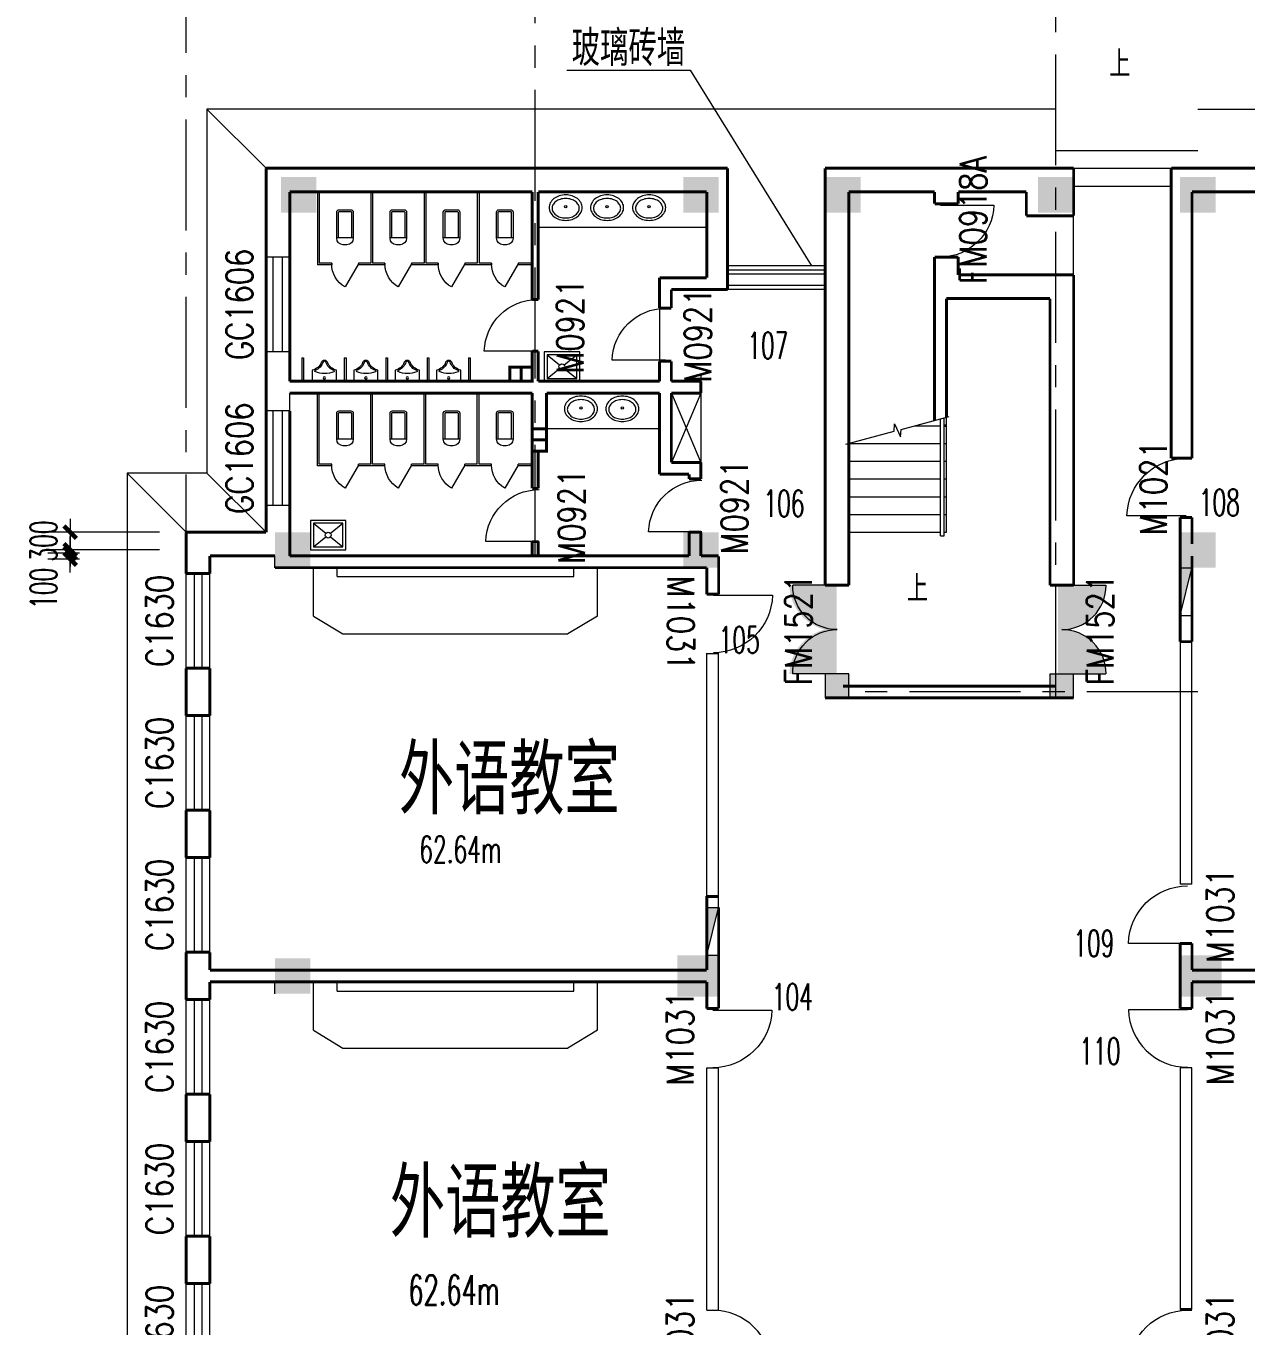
# Model space of a CAD drawing. Extents: x 1575758 to 1999219, y -897052 to -636879.
# Drawn here: x 1600000 to 1620621, y -672905 to -650935 of the extents above; entities that cross this region are included whole.
import ezdxf
from ezdxf.enums import TextEntityAlignment as Align

# ---------------------------------------------------------------- set-up
doc = ezdxf.new("R2010")
doc.units = 0
doc.header["$LTSCALE"] = 1500
doc.header["$MEASUREMENT"] = 0
doc.linetypes.add('CENTER', pattern=[2, 1.25, -0.25, 0.25, -0.25])
doc.linetypes.add('DASH', pattern=[0.35, 0.25, -0.1])
doc.layers.get('0').update_dxf_attribs({"linetype": 'CONTINUOUS', "lineweight": 5})
doc.layers.get('DEFPOINTS').update_dxf_attribs({"linetype": 'CONTINUOUS', "lineweight": 5})
for name, color, linetype, lineweight in [('COLUMN', 7, 'CONTINUOUS', 5), ('DOTE', 7, 'CENTER', 5), ('LVTRY', 7, 'CONTINUOUS', 5), ('LVTRY_WINDOW', 7, 'CONTINUOUS', 5), ('P-S-TEXT', 7, 'CONTINUOUS', 5), ('PUB_TEXT', 7, 'CONTINUOUS', 5), ('STAIR', 7, 'CONTINUOUS', 0), ('U型玻璃', 7, 'CONTINUOUS', 5), ('WALL', 7, 'CONTINUOUS', 5), ('WINDOW', 7, 'CONTINUOUS', 0), ('WINDOW_TEXT', 7, 'CONTINUOUS', 5), ('我的', 7, 'CONTINUOUS', 5), ('散水', 7, 'CONTINUOUS', 5), ('消火栓', 7, 'CONTINUOUS', 5)]:
    doc.layers.add(name, color=color, linetype=linetype, lineweight=lineweight)
doc.layers.add('防火门', color=10, linetype='CONTINUOUS')
doc.styles.add('_SIMPLEX', font='SIMPLEX.shx', dxfattribs={"width": 0.6})
doc.styles.add('DIM_FONT', font='romans.shx', dxfattribs={"width": 0.6})
doc.styles.add('H1', font='romans.shx', dxfattribs={"width": 1.2, "bigfont": 'hztxt.shx'})
doc.styles.add('SIMPLEX', font='SIMPLEX.SHX', dxfattribs={"width": 0.6})
doc.dimstyles.new('NORMAL', dxfattribs={"dimscale": 1.5, "dimtxt": 300, "dimasz": 1, "dimexe": 250, "dimexo": 300, "dimgap": 150, "dimtad": 1, "dimdec": 0, "dimdsep": 46, "dimtxsty": 'DIM_FONT', "dimblk1": '_DIMX', "dimblk2": '_DIMX', "dimsah": 1, "dimcen": 2.5, "dimdle": 0.3, "dimclrd": 256, "dimclre": 256, "dimclrt": 256, "dimadec": 0, "dimazin": 0, "dimtfac": 1, "dimtdec": 0, "dimtix": 1, "dimtmove": 2, "dimatfit": 3, "dimldrblk": '_DIMX', "dimfxl": 1, "dimtvp": 1, "dimtolj": 1, "dimtzin": 0, "dimlwd": -1, "dimlwe": -1, "dimarcsym": 0})

# ---------------------------------------------------------------- blocks, each defined once
blk = doc.blocks.new('_FZH')
blk.add_solid([(0.5, -0.5), (-0.5, -0.5), (0.5, 0.5), (-0.5, 0.5)])
blk = doc.blocks.new('M_A2ZXL')
blk.add_line((-0.472, 0), (-0.472, -1))
blk.add_arc((-0.5, 0), 1, 271.6231, 0)
blk = doc.blocks.new('_LV6')
for p, q in [((-140, -340), (-140, -780)), ((-110, -340), (-110, -770)), ((100, -300), (-100, -300)), ((100, -330), (-100, -330)), ((110, -770), (110, -340)), ((140, -780), (140, -340)), ((140, -770), (-140, -770)), ((-30, -890), (30, -890))]:
    blk.add_line(p, q)
for centre, radius, start, end in [((-100, -340), 40, 90, 180), ((-100, -340), 10, 90, 180), ((100, -340), 40, 0, 90), ((100, -340), 10, 0, 90), ((-30, -780), 110, 180, 270), ((30, -780), 110, 270, 0)]:
    blk.add_arc(centre, radius, start, end)
blk = doc.blocks.new('_DBLK')
blk.add_line((-0.5, 0), (0, -0.866))
blk.add_arc((-0.5, 0), 1, 300, 0)
at = {"layer": 'WINDOW_TEXT', "style": 'SIMPLEX', "flags": 9}
blk.add_attdef('A', text='', height=1, dxfattribs=at).set_placement((0, 1.5), align=Align.MIDDLE)
blk = doc.blocks.new('_LV3')
for points in [[(280, -265, 0.12431), (260, -186, 0.105707), (198, -113, 0.086941), (110, -67, 0.077137), (0, -50, 0.077137), (-110, -67, 0.086941), (-198, -113, 0.105707), (-260, -186, 0.12431), (-280, -265, 0.12431), (-260, -344, 0.105707), (-198, -417, 0.086941), (-110, -463, 0.077137), (0, -480, 0.077137), (110, -463, 0.086941), (198, -417, 0.105707), (260, -344, 0.12431)], [(230, -275, 0.12431), (216, -220, 0.105707), (168, -163, 0.086941), (95, -125, 0.077137), (0, -110, 0.077137), (-95, -125, 0.086941), (-168, -163, 0.105707), (-216, -220, 0.12431), (-230, -275, 0.12431), (-216, -330, 0.105707), (-168, -387, 0.086941), (-95, -425, 0.077137), (0, -440, 0.077137), (95, -425, 0.086941), (168, -387, 0.105707), (216, -330, 0.12431)]]:
    blk.add_lwpolyline(points, format="xyb", close=True)
blk.add_circle((0, -250), 20)
blk = doc.blocks.new('_LV8')
for p, q in [((-205, 0), (205, 0)), ((-205, -191), (-205, 0)), ((205, 0), (205, -191))]:
    blk.add_line(p, q)
blk.add_circle((0, -60), 20)
for centre, radius, start, end in [((-243, -391), 203, 19.2639, 79.2894), ((-152, -175), 10, 114.1084, 248.1394), ((5, -526), 395, 66.6675, 114.1084), ((-243, -401), 233, 19.2639, 68.1394), ((243, -401), 233, 110.4941, 160.7361), ((243, -391), 203, 100.7106, 160.7361), ((158, -173), 10, 290.4941, 66.6675), ((0, -306), 54, 199.2639, 269.7777), ((0, -316), 24, 199.2639, 269.4998), ((0, -306), 54, 270.2223, 340.7361), ((0, -316), 24, 270.5002, 340.7361)]:
    blk.add_arc(centre, radius, start, end)
blk = doc.blocks.new('_LV12')
for p, q in [((-250, -50), (-39, -219)), ((39, -219), (250, -50)), ((-250, -450), (-39, -281)), ((39, -281), (250, -450))]:
    blk.add_line(p, q)
for points in [[(300, -500), (300, 0), (-300, 0), (-300, -500)], [(250, -450), (250, -50), (-250, -50), (-250, -450)]]:
    blk.add_lwpolyline(points, close=True)
blk.add_circle((0, -250), 50)
blk = doc.blocks.new('A$C68C06AB7')
at = {"layer": '消火栓'}
blk.add_hatch(color=256, dxfattribs=at).paths.add_polyline_path([(800, 200), (0, 200), (800, 0)])
blk.add_line((0, 200), (800, 0), dxfattribs=at)
blk.add_lwpolyline([(0, 200), (0, 0), (800, 0), (800, 200)], close=True, dxfattribs=at)
blk = doc.blocks.new('M_A3PTU')
for p, q in [((-0.5, 0), (-0.499, -0.498)), ((0.5, 0), (0.499, -0.498))]:
    blk.add_line(p, q)
for centre, start, end in [((-0.498, -0.001), 269.885, 0.0763), ((0.498, -0.001), 179.9237, 270.115)]:
    blk.add_arc(centre, 0.498, start, end)
blk = doc.blocks.new('_DIMX')
blk.add_line((-150, 0), (150, 0))
at = {"const_width": 50}
blk.add_lwpolyline([(-70, -70), (70, 70)], dxfattribs=at)
blk = doc.blocks.new('*D2187')
at = {"layer": 'DEFPOINTS', "color": 0, "lineweight": 5}
for p in [(1602708, -659489), (1600746, -659789), (1602708, -659789)]:
    blk.add_point(p, dxfattribs=at)
at = {"layer": 'WALL'}
for p, q in [((1602258, -659489), (1600371, -659489)), ((1600746, -659488), (1600746, -659486)), ((1600746, -659489), (1600746, -659789)), ((1602258, -659789), (1600371, -659789)), ((1600746, -659791), (1600746, -659792))]:
    blk.add_line(p, q, dxfattribs=at)
at = {"layer": 'WALL', "xscale": 1.5, "yscale": 1.5, "zscale": 1.5}
for p, rotation in [((1600746, -659489), 270), ((1600746, -659789), 90)]:
    blk.add_blockref('_DIMX', p, dxfattribs=dict(at, rotation=rotation))
at = {"layer": 'WALL', "insert": (1600296, -659639), "char_height": 450, "attachment_point": 5, "rotation": 90, "style": 'DIM_FONT'}
blk.add_mtext('\\A1;300', dxfattribs=at)
blk = doc.blocks.new('*D2188')
at = {"layer": 'DEFPOINTS', "color": 0, "lineweight": 5}
for p in [(1600746, -659844), (1601353, -659844), (1601353, -659946)]:
    blk.add_point(p, dxfattribs=at)
at = {"layer": 'WALL'}
for p, q in [((1600903, -659844), (1600371, -659844)), ((1600903, -659946), (1600371, -659946)), ((1600746, -659843), (1600746, -659841)), ((1600746, -659946), (1600746, -659844)), ((1600746, -659947), (1600746, -659949))]:
    blk.add_line(p, q, dxfattribs=at)
at = {"layer": 'WALL', "xscale": 1.5, "yscale": 1.5, "zscale": 1.5}
for p, rotation in [((1600746, -659844), 270), ((1600746, -659946), 90)]:
    blk.add_blockref('_DIMX', p, dxfattribs=dict(at, rotation=rotation))
at = {"layer": 'WALL', "insert": (1600296, -660438), "char_height": 450, "attachment_point": 5, "rotation": 90, "style": 'DIM_FONT'}
blk.add_mtext('\\A1;100', dxfattribs=at)
blk = doc.blocks.new('_GCBLK')
at = {"linetype": 'DASH'}
for p, q in [((-0.5, -0.5), (-0.5, 0.5)), ((0.5, -0.5), (0.5, 0.5)), ((-0.5, 0.2), (0.5, 0.2)), ((-0.5, -0.2), (0.5, -0.2))]:
    blk.add_line(p, q, dxfattribs=at)
at = {"layer": 'WINDOW_TEXT', "style": 'SIMPLEX', "flags": 9}
blk.add_attdef('A', text='', height=1, dxfattribs=at).set_placement((0, 1.5), align=Align.MIDDLE)
blk = doc.blocks.new('_WBLK')
for p, q in [((-0.5, 0.5), (0.5, 0.5)), ((0.5, 0.167), (-0.5, 0.167)), ((0.5, -0.167), (-0.5, -0.167)), ((-0.5, -0.5), (0.5, -0.5))]:
    blk.add_line(p, q)
at = {"layer": 'WINDOW_TEXT', "style": 'SIMPLEX', "flags": 9}
blk.add_attdef('A', text='', height=1, dxfattribs=at).set_placement((0, 1.5), align=Align.MIDDLE)

msp = doc.modelspace()

# ---------------------------------------------------------------- hatches: boundary and pattern name
at = {"layer": '防火门'}
for points in [[(1613702.1, -660384.9), (1612902.5, -660384.9, 0.4059403), (1613702.1, -661162.2)], [(1617444.6, -660384.9), (1618244.3, -660384.9, -0.4059403), (1617444.6, -661162.2)], [(1613702.1, -661885.4), (1612902.5, -661885.4, -0.4059403), (1613702.1, -661108)], [(1617444.6, -661885.4), (1618244.3, -661885.4, 0.4059403), (1617444.6, -661108)]]:
    msp.add_hatch(color=256, dxfattribs=at).paths.add_polyline_path(points)

# ---------------------------------------------------------------- linework, layer by layer
at = {"layer": 'DOTE'}
for p, q in [((1602707.8, -681389.3), (1602707.8, -650132.7)), ((1608607.8, -659889.3), (1608607.8, -650132.7)), ((1617407.8, -662289.3), (1617407.8, -650132.7)), ((1619807.8, -662189.3), (1613807.8, -662189.3))]:
    msp.add_line(p, q, dxfattribs=at)
at = {"layer": 'LVTRY'}
for p, q in [((1604927.7, -653740.4), (1604927.7, -654970.4)), ((1604957.7, -653740.4), (1604957.7, -654940.4)), ((1605827.7, -653740.4), (1605827.7, -654940.4)), ((1605857.7, -653740.4), (1605857.7, -654940.4)), ((1606727.7, -653740.4), (1606727.7, -654940.4)), ((1606757.7, -653740.4), (1606757.7, -654940.4)), ((1607627.7, -653740.4), (1607627.7, -654940.4)), ((1607657.7, -653740.4), (1607657.7, -654940.4)), ((1611507.7, -654339.3), (1608657.7, -654339.3)), ((1605167.7, -654970.4), (1604927.7, -654970.4)), ((1605167.7, -654940.4), (1604957.7, -654940.4)), ((1605167.7, -654940.4), (1605167.7, -654970.4)), ((1605617.7, -654940.4), (1605617.7, -654970.4)), ((1605827.7, -654940.4), (1605617.7, -654940.4)), ((1606067.7, -654970.4), (1605617.7, -654970.4)), ((1606067.7, -654940.4), (1605857.7, -654940.4)), ((1606067.7, -654940.4), (1606067.7, -654970.4)), ((1606517.7, -654940.4), (1606517.7, -654970.4)), ((1606727.7, -654940.4), (1606517.7, -654940.4)), ((1606967.7, -654970.4), (1606517.7, -654970.4)), ((1606967.7, -654940.4), (1606757.7, -654940.4)), ((1606967.7, -654940.4), (1606967.7, -654970.4)), ((1607417.7, -654940.4), (1607417.7, -654970.4)), ((1607627.7, -654940.4), (1607417.7, -654940.4)), ((1607867.7, -654970.4), (1607417.7, -654970.4)), ((1607867.7, -654940.4), (1607657.7, -654940.4)), ((1607867.7, -654940.4), (1607867.7, -654970.4)), ((1608317.7, -654940.4), (1608317.7, -654970.4)), ((1608527.7, -654940.4), (1608317.7, -654940.4)), ((1608557.7, -654970.4), (1608317.7, -654970.4)), ((1604662.6, -656541.1), (1604662.6, -656941.1)), ((1604662.6, -656541.1), (1604692.6, -656541.1)), ((1604692.6, -656541.1), (1604692.6, -656941.1)), ((1605380.1, -656541.1), (1605380.1, -656941.1)), ((1605380.1, -656541.1), (1605410.1, -656541.1)), ((1605410.1, -656541.1), (1605410.1, -656941.1)), ((1606080.1, -656541.1), (1606080.1, -656941.1)), ((1606080.1, -656541.1), (1606110.1, -656541.1)), ((1606110.1, -656541.1), (1606110.1, -656941.1)), ((1606780.1, -656541.1), (1606780.1, -656941.1)), ((1606780.1, -656541.1), (1606810.1, -656541.1)), ((1606810.1, -656541.1), (1606810.1, -656941.1)), ((1607480.1, -656541.1), (1607480.1, -656941.1)), ((1607480.1, -656541.1), (1607510.1, -656541.1)), ((1607510.1, -656541.1), (1607510.1, -656941.1)), ((1611407.8, -656839.3), (1611407.8, -658489.3)), ((1604927.7, -658369.3), (1604927.7, -657139.3)), ((1604957.7, -658339.3), (1604957.7, -657139.3)), ((1605827.7, -658339.3), (1605827.7, -657139.3)), ((1605857.7, -658339.3), (1605857.7, -657139.3)), ((1606727.7, -658339.3), (1606727.7, -657139.3)), ((1606757.7, -658339.3), (1606757.7, -657139.3)), ((1607627.7, -658339.3), (1607627.7, -657139.3)), ((1607657.7, -658339.3), (1607657.7, -657139.3)), ((1608657.7, -657739.3), (1610707.8, -657739.3)), ((1605167.7, -658369.3), (1604927.7, -658369.3)), ((1605167.7, -658339.3), (1604957.7, -658339.3)), ((1605167.7, -658369.3), (1605167.7, -658339.3)), ((1605617.7, -658369.3), (1605617.7, -658339.3)), ((1605827.7, -658339.3), (1605617.7, -658339.3)), ((1606067.7, -658369.3), (1605617.7, -658369.3)), ((1606067.7, -658339.3), (1605857.7, -658339.3)), ((1606067.7, -658369.3), (1606067.7, -658339.3)), ((1606517.7, -658369.3), (1606517.7, -658339.3)), ((1606727.7, -658339.3), (1606517.7, -658339.3)), ((1606967.7, -658369.3), (1606517.7, -658369.3)), ((1606967.7, -658339.3), (1606757.7, -658339.3)), ((1606967.7, -658369.3), (1606967.7, -658339.3)), ((1607417.7, -658369.3), (1607417.7, -658339.3)), ((1607627.7, -658339.3), (1607417.7, -658339.3)), ((1607867.7, -658369.3), (1607417.7, -658369.3)), ((1607867.7, -658339.3), (1607657.7, -658339.3)), ((1607867.7, -658369.3), (1607867.7, -658339.3)), ((1608317.7, -658369.3), (1608317.7, -658339.3)), ((1608527.7, -658339.3), (1608317.7, -658339.3)), ((1608557.7, -658369.3), (1608317.7, -658369.3))]:
    msp.add_line(p, q, dxfattribs=at)
at = {"layer": 'LVTRY', "const_width": 50}
msp.add_lwpolyline([(1608557.7, -658369.3), (1608557.7, -657139.3)], dxfattribs=at)
at = {"layer": 'STAIR'}
for p, q in [((1617407.8, -653039.3), (1619807.8, -653039.3)), ((1617707.7, -653339.3), (1619357.7, -653339.3)), ((1617707.7, -653639.3), (1619357.7, -653639.3)), ((1610707.8, -655651.3), (1610707.8, -656651.3)), ((1614790.7, -657752.7), (1615606, -657534.2)), ((1615457.7, -659549.3), (1615457.7, -657573.9)), ((1615517.7, -659549.3), (1615517.7, -657557.9)), ((1615557.7, -659489.3), (1615557.7, -657547.1)), ((1613859.4, -658002.2), (1614674.8, -657783.7)), ((1614674.8, -657783.7), (1614682.3, -657657.5)), ((1614682.3, -657657.5), (1614783.1, -657878.9)), ((1614783.1, -657878.9), (1614790.7, -657752.7)), ((1615027.3, -657689.3), (1615457.7, -657689.3)), ((1613907.7, -657989.3), (1615457.7, -657989.3)), ((1615517.7, -657989.3), (1615557.7, -657989.3)), ((1613907.7, -658289.3), (1615457.7, -658289.3)), ((1615517.7, -658289.3), (1615557.7, -658289.3)), ((1613907.7, -658589.3), (1615457.7, -658589.3)), ((1615517.7, -658589.3), (1615557.7, -658589.3)), ((1613907.7, -658889.3), (1615457.7, -658889.3)), ((1615517.7, -658889.3), (1615557.7, -658889.3)), ((1613907.7, -659189.3), (1615457.7, -659189.3)), ((1615517.7, -659189.3), (1615557.7, -659189.3)), ((1613907.7, -659489.3), (1615457.7, -659489.3)), ((1615457.7, -659549.3), (1615517.7, -659549.3)), ((1615517.7, -659489.3), (1615557.7, -659489.3))]:
    msp.add_line(p, q, dxfattribs=at)
at = {"layer": 'STAIR', "const_width": 50}
for points in [[(1615517.7, -657689.3), (1615557.7, -657689.3)], [(1613907.7, -659489.3), (1613907.7, -657989.3)]]:
    msp.add_lwpolyline(points, dxfattribs=at)
at = {"layer": 'U型玻璃'}
for p, q in [((1613507.7, -654989.3), (1611857.7, -654989.3)), ((1611857.7, -655054.5), (1613507.7, -655054.5)), ((1611857.7, -655122.6), (1613507.7, -655122.6)), ((1613507.7, -655319.3), (1611857.7, -655319.3)), ((1613507.7, -655389.3), (1611857.7, -655389.3)), ((1619507.7, -661339.3), (1619507.7, -665439.3)), ((1619707.7, -665439.3), (1619707.7, -661339.3)), ((1611507.7, -665833.5), (1611507.7, -661533.5)), ((1611507.7, -661539.3), (1611707.7, -661539.3)), ((1611707.7, -665833.5), (1611707.7, -661533.5)), ((1619707.7, -665439.3), (1619507.7, -665439.3)), ((1611507.7, -668539.3), (1611707.7, -668539.3)), ((1611507.7, -672639.3), (1611507.7, -668539.3)), ((1611707.7, -672639.3), (1611707.7, -668539.3)), ((1619707.7, -668539.3), (1619507.7, -668539.3)), ((1619507.7, -668539.3), (1619507.7, -672624.3)), ((1619707.7, -672624.3), (1619707.7, -668539.3)), ((1611507.7, -672639.3), (1611707.7, -672639.3))]:
    msp.add_line(p, q, dxfattribs=at)
at = {"layer": 'U型玻璃', "const_width": 50}
msp.add_lwpolyline([(1619707.7, -661339.3), (1619507.7, -661339.3)], dxfattribs=at)
at = {"layer": 'WALL'}
for p, q in [((1609139.9, -651683.1), (1611226.7, -651683.1)), ((1611226.7, -651683.1), (1613278.2, -654989.3)), ((1604057.7, -659489.3), (1604057.7, -653339.3)), ((1604457.7, -657439.3), (1604457.7, -657139.3)), ((1610907.8, -657139.3), (1611407.8, -658309.3)), ((1611407.8, -657139.3), (1610907.8, -658309.3)), ((1604207.7, -660089.3), (1604207.7, -659889.3)), ((1604857.8, -660907.7), (1604857.8, -660098.7)), ((1605257.8, -660239.3), (1605257.8, -660089.3)), ((1609257.8, -660239.3), (1609257.8, -660089.3)), ((1609657.8, -660907.7), (1609657.8, -660098.7)), ((1605257.8, -660239.3), (1609257.8, -660239.3)), ((1604857.8, -660907.7), (1605357.8, -661207.7)), ((1609657.8, -660907.7), (1609157.8, -661207.7)), ((1605357.8, -661207.7), (1609157.8, -661207.7)), ((1613908.5, -661885.1), (1613507.7, -661885.1)), ((1613507.7, -661885.1), (1613507.7, -662289.3)), ((1613907.7, -662289.3), (1613907.7, -661885.1)), ((1617306.9, -661885.1), (1617707.7, -661885.1)), ((1617307.7, -661885.1), (1617307.7, -662289.3)), ((1617707.7, -662289.3), (1617707.7, -661885.1)), ((1604207.7, -667289.3), (1604207.7, -667089.3)), ((1604857.8, -667907.7), (1604857.8, -667098.7)), ((1605257.8, -667248.7), (1605257.8, -667098.7)), ((1609257.8, -667248.7), (1609257.8, -667098.7)), ((1609657.8, -667907.7), (1609657.8, -667098.7)), ((1605257.8, -667248.7), (1609257.8, -667248.7)), ((1604857.8, -667907.7), (1605357.8, -668207.7)), ((1609657.8, -667907.7), (1609157.8, -668207.7)), ((1605357.8, -668207.7), (1609157.8, -668207.7))]:
    msp.add_line(p, q, dxfattribs=at)
at = {"layer": 'WALL', "const_width": 50}
for points in [[(1611857.7, -653339.3), (1604057.7, -653339.3)], [(1604057.7, -659489.3), (1604057.7, -653339.3)], [(1611857.7, -654989.3), (1611857.7, -653339.3)], [(1613507.7, -653339.3), (1613507.7, -654989.3)], [(1617707.7, -653339.3), (1613507.7, -653339.3)], [(1617707.7, -654141.9), (1617707.7, -653339.3)], [(1619357.7, -653339.3), (1619357.7, -658239.3)], [(1627157.7, -653339.3), (1619357.7, -653339.3)], [(1604457.7, -656939.3), (1604457.7, -653739.3)], [(1608557.7, -653739.3), (1604457.7, -653739.3)], [(1608557.7, -655557.6), (1608557.7, -653739.3)], [(1608557.7, -653740.4), (1608557.7, -654970.4)], [(1611507.7, -653739.3), (1608657.7, -653739.3)], [(1608657.7, -653739.3), (1608657.7, -655557.6)], [(1611507.7, -655189.3), (1611507.7, -653739.3)], [(1613907.7, -660385.1), (1613907.7, -653739.3)], [(1615357.7, -653739.3), (1613907.7, -653739.3)], [(1615357.7, -653939.3), (1615357.7, -653739.3)], [(1615757.7, -653939.3), (1615757.7, -653739.3)], [(1616907.7, -653739.3), (1615757.7, -653739.3)], [(1616907.7, -654141.9), (1616907.7, -653739.3)], [(1619707.7, -658239.3), (1619707.7, -653739.3)], [(1626757.7, -653739.3), (1619707.7, -653739.3)], [(1615757.7, -653939.3), (1615357.7, -653939.3)], [(1616907.7, -654141.9), (1617707.7, -654141.9)], [(1615757.7, -654839.3), (1615357.7, -654839.3)], [(1615357.7, -657600.7), (1615357.7, -654839.3)], [(1615757.7, -655141.9), (1615757.7, -654839.3)], [(1611857.7, -654989.3), (1611857.7, -655389.3)], [(1613507.7, -654989.3), (1613507.7, -655389.3)], [(1615757.7, -655141.9), (1617707.7, -655141.9)], [(1617707.7, -660385.1), (1617707.7, -655141.9)], [(1610707.8, -655189.3), (1610707.8, -655701.3)], [(1611507.7, -655189.3), (1610707.8, -655189.3)], [(1611857.7, -655389.3), (1610907.8, -655389.3)], [(1610907.8, -655389.3), (1610907.8, -655651.3)], [(1610907.8, -655389.3), (1610907.8, -655701.3)], [(1613507.7, -655389.3), (1613507.7, -660385.1)], [(1608657.7, -655557.6), (1608557.7, -655557.6)], [(1615557.7, -655541.9), (1617307.7, -655541.9)], [(1615557.7, -657547.1), (1615557.7, -655541.9)], [(1617307.7, -655541.9), (1617307.7, -660385.1)], [(1610707.8, -655701.3), (1610907.8, -655701.3)], [(1608657.7, -656430.9), (1608557.7, -656430.9)], [(1608557.7, -656430.9), (1608557.7, -656939.3)], [(1608657.7, -656430.9), (1608557.7, -656430.9)], [(1608657.7, -656430.9), (1608657.7, -656939.3)], [(1608177.7, -656699.3), (1608177.7, -656939.3), (1608557.7, -656939.3), (1608557.7, -656699.3), (1608177.7, -656699.3)], [(1608367.7, -656939.3), (1608367.7, -656699.3)], [(1610707.8, -656601.3), (1610707.8, -656939.3)], [(1610707.8, -656601.3), (1610907.8, -656601.3)], [(1610907.8, -656601.3), (1610907.8, -656939.3)], [(1608557.7, -656939.3), (1604457.7, -656939.3)], [(1610707.8, -656939.3), (1608657.7, -656939.3)], [(1611407.8, -656939.3), (1610907.8, -656939.3)], [(1611407.8, -656939.3), (1611407.8, -657139.3)], [(1608557.7, -657139.3), (1604457.7, -657139.3)], [(1608557.7, -658749.3), (1608557.7, -657139.3)], [(1610707.8, -657139.3), (1608797.8, -657139.3)], [(1608797.8, -657139.3), (1608797.8, -658120.7)], [(1610707.8, -657139.3), (1610707.8, -658509.4)], [(1610907.8, -657139.3), (1610907.8, -658309.3)], [(1611407.8, -657139.3), (1610907.8, -657139.3)], [(1604457.7, -657439.3), (1604457.7, -659889.3)], [(1608797.8, -657740.7), (1608557.8, -657740.7), (1608557.8, -658120.7), (1608797.8, -658120.7), (1608797.8, -657740.7)], [(1608557.8, -657930.7), (1608797.8, -657930.7)], [(1608657.7, -658120.7), (1608657.7, -658749.3)], [(1619707.7, -658239.3), (1619357.7, -658239.3)], [(1610907.8, -658309.3), (1611407.8, -658309.3)], [(1611407.8, -658309.3), (1611407.8, -658589.3)], [(1610707.8, -658509.4), (1611207.8, -658509.4)], [(1611207.8, -658509.4), (1611207.8, -658589.3)], [(1611207.8, -658589.3), (1611407.8, -658589.3)], [(1611407.8, -658509.3), (1611407.8, -658589.3)], [(1608657.7, -658749.3), (1608557.7, -658749.3)], [(1619507.7, -659239.3), (1619507.7, -661339.3)], [(1619707.7, -659239.3), (1619507.7, -659239.3)], [(1619707.7, -659689.3), (1619707.7, -659239.3)], [(1602707.7, -659489.3), (1604057.7, -659489.3)], [(1602707.7, -660189.3), (1602707.7, -659489.3)], [(1611207.8, -659489.3), (1611407.8, -659489.3)], [(1611207.8, -659489.3), (1611207.8, -659889.3)], [(1611407.8, -659489.3), (1611407.8, -659889.3)], [(1608657.7, -659649.3), (1608557.7, -659649.3)], [(1608557.7, -659889.3), (1608557.7, -659649.3)], [(1608657.7, -659649.3), (1608657.7, -659889.3)], [(1604207.7, -659889.3), (1603107.7, -659889.3)], [(1603107.7, -660189.3), (1603107.7, -659889.3)], [(1611707.7, -659899.1), (1611707.7, -660539.3)], [(1619707.7, -661339.3), (1619707.7, -659889.3)], [(1602707.7, -660189.3), (1603107.7, -660189.3)], [(1604207.7, -660089.3), (1611507.7, -660089.3)], [(1611507.7, -660089.3), (1611507.7, -660539.3)], [(1613908.5, -660385.1), (1613507.7, -660385.1)], [(1617306.9, -660385.1), (1617707.7, -660385.1)], [(1611507.7, -660539.3), (1611707.7, -660539.3)], [(1619707.7, -661339.3), (1619507.7, -661339.3)], [(1602707.7, -661789.3), (1603107.7, -661789.3)], [(1602707.7, -662589.3), (1602707.7, -661789.3)], [(1603107.7, -662589.3), (1603107.7, -661789.3)], [(1617407.8, -662089.3), (1613807.8, -662089.3)], [(1617707.7, -662289.3), (1613507.7, -662289.3)], [(1602707.7, -662589.3), (1603107.7, -662589.3)], [(1602707.7, -664989.3), (1602707.7, -664189.3)], [(1602707.7, -664189.3), (1603107.7, -664189.3)], [(1603107.7, -664989.3), (1603107.7, -664189.3)], [(1603107.7, -664989.3), (1602707.7, -664989.3)], [(1611507.7, -666889.3), (1611507.7, -665639)], [(1611507.7, -665644.3), (1611707.7, -665644.3)], [(1611707.7, -667078.1), (1611707.7, -665828.1)], [(1602707.7, -667389.3), (1602707.7, -666589.3)], [(1603107.7, -666589.3), (1602707.7, -666589.3)], [(1603107.7, -666889.3), (1603107.7, -666589.3)], [(1611707.7, -667533.9), (1611707.7, -666433.9)], [(1619507.7, -666439.3), (1619507.7, -667539.3)], [(1619707.7, -666439.3), (1619507.7, -666439.3)], [(1619707.7, -666889.3), (1619707.7, -666439.3)], [(1603107.7, -666889.3), (1611507.7, -666889.3)], [(1626757.7, -666889.3), (1619707.7, -666889.3)], [(1603107.7, -667389.3), (1603107.7, -667089.3)], [(1611507.7, -667089.3), (1603107.7, -667089.3)], [(1611507.7, -667539.3), (1611507.7, -667089.3)], [(1628107.7, -667089.3), (1619707.7, -667089.3)], [(1619707.7, -667539.3), (1619707.7, -667089.3)], [(1602707.7, -667389.3), (1603107.7, -667389.3)], [(1611507.7, -667539.3), (1611707.7, -667539.3)], [(1619707.7, -667539.3), (1619507.7, -667539.3)], [(1602707.7, -669789.3), (1602707.7, -668989.3)], [(1602707.7, -668989.3), (1603107.7, -668989.3)], [(1603107.7, -669789.3), (1603107.7, -668989.3)], [(1602707.7, -669789.3), (1603107.7, -669789.3)], [(1602707.7, -672189.3), (1602707.7, -671389.3)], [(1602707.7, -671389.3), (1603107.7, -671389.3)], [(1603107.7, -672189.3), (1603107.7, -671389.3)], [(1602707.7, -672189.3), (1603107.7, -672189.3)], [(1619707.7, -672624.3), (1619507.7, -672624.3)]]:
    msp.add_lwpolyline(points, dxfattribs=at)
at = {"layer": 'WALL', "lineweight": 100, "const_width": 50}
for points in [[(1604457.7, -659889.3), (1611207.8, -659889.3)], [(1611407.8, -659889.3), (1611707.7, -659889.3)]]:
    msp.add_lwpolyline(points, dxfattribs=at)
at = {"layer": '散水'}
for p, q in [((1603057.7, -652339.3), (1604057.7, -653339.3)), ((1617707.7, -655141.9), (1617707.7, -654141.9)), ((1602707.7, -659489.3), (1601707.7, -658489.3)), ((1603057.7, -658489.3), (1604057.7, -659489.3))]:
    msp.add_line(p, q, dxfattribs=at)
for points in [[(1617407.8, -652339.3), (1603057.7, -652339.3), (1603057.7, -658489.3), (1601707.7, -658489.3), (1601707.7, -682689.3), (1603057.7, -682689.3), (1603057.7, -684639.3)], [(1619807.8, -652339.3), (1628157.7, -652339.3), (1628157.7, -665689.3), (1629507.7, -665689.3), (1629507.7, -682689.3), (1628157.7, -682689.3), (1628157.7, -687289.3), (1632307.7, -687289.3), (1632307.7, -684989.3), (1639407.7, -684989.3)]]:
    msp.add_lwpolyline(points, dxfattribs=at)

# ---------------------------------------------------------------- block references
at = {"layer": 'COLUMN'}
for p, xscale, yscale, zscale in [((1604607.7, -653789.3), 600, 600, 600), ((1611407.7, -653789.3), 600, 600, 600), ((1613807.8, -653789.3), 600, 600, 600), ((1617407.8, -653789.3), 600, 600, 600), ((1619807.7, -653789.3), 600, 600, 600), ((1604507.7, -659789.3), 600, 600, 600), ((1611407.8, -659789.3), 600, 600, 600), ((1619807.8, -659789.3), 600, 600, 600), ((1604507.7, -666989.3), 600, 600, 600), ((1611357.7, -666989.3), 700, 700, 700), ((1619857.7, -666989.3), -700, 700, 700)]:
    msp.add_blockref('_FZH', p, dxfattribs=dict(at, xscale=xscale, yscale=yscale, zscale=zscale))
at = {"layer": 'COLUMN', "xscale": -400, "yscale": 400, "zscale": 400, "rotation": 180}
for p in [(1613720.5, -662089.3), (1617507.7, -662089.3)]:
    msp.add_blockref('_FZH', p, dxfattribs=at)
at = {"layer": 'LVTRY'}
for name, p in [('_LV3', (1609122, -653739.3)), ('_LV3', (1609822, -653739.3)), ('_LV3', (1610532.5, -653739.3)), ('_LV12', (1609058.7, -656443.7)), ('_LV3', (1609379.4, -657139.3)), ('_LV3', (1610079.4, -657139.3)), ('_LV12', (1605107.7, -659289.3))]:
    msp.add_blockref(name, p, dxfattribs=at)
at = {"layer": 'LVTRY', "xscale": -1}
for p in [(1605392.7, -653740.4), (1606292.7, -653740.4), (1607192.7, -653740.4), (1608092.7, -653740.4), (1605392.7, -657139.3), (1606292.7, -657139.3), (1607192.7, -657139.3), (1608092.7, -657139.3)]:
    msp.add_blockref('_LV6', p, dxfattribs=at)
at = {"layer": 'LVTRY', "xscale": -1, "rotation": 180}
for p in [(1605044.4, -656941.1), (1605744.4, -656941.1), (1606444.4, -656941.1), (1607144.4, -656941.1)]:
    msp.add_blockref('_LV8', p, dxfattribs=at)
at = {"layer": 'LVTRY_WINDOW', "xscale": -450, "yscale": 450, "zscale": 450}
for p in [(1605392.7, -654955.4), (1606292.7, -654955.4), (1607192.7, -654955.4), (1608092.7, -654955.4), (1605392.7, -658354.3), (1606292.7, -658354.3), (1607192.7, -658354.3), (1608092.7, -658354.3)]:
    msp.add_blockref('_DBLK', p, dxfattribs=at)
at = {"layer": 'WINDOW'}
ref = msp.add_blockref('M_A2ZXL', (1615457.7, -654389.3), dxfattribs=dict(at, xscale=900, yscale=-900, zscale=900, rotation=270))
ref.add_attrib('A', 'FM0918A', dxfattribs={"layer": 'WINDOW_TEXT', "height": 450, "rotation": 90, "style": '_SIMPLEX', "width": 0.8, "flags": 8}).set_placement((1616007.7, -654212.5), align=Align.MIDDLE)
ref = msp.add_blockref('_GCBLK', (1604257.7, -655639.3), dxfattribs=dict(at, xscale=1600, yscale=400.000000004191, zscale=1600, rotation=90))
ref.add_attrib('A', 'GC1606', dxfattribs={"layer": 'WINDOW_TEXT', "height": 450, "rotation": 90, "style": '_SIMPLEX', "width": 0.8, "flags": 8}).set_placement((1603607.7, -655639.3), align=Align.MIDDLE)
ref = msp.add_blockref('M_A2ZXL', (1608646.3, -656006.4), dxfattribs=dict(at, xscale=-900, yscale=900, zscale=900, rotation=270))
ref.add_attrib('A', 'M0921', dxfattribs={"layer": 'WINDOW_TEXT', "height": 450, "rotation": 90, "style": '_SIMPLEX', "width": 0.8, "flags": 8}).set_placement((1609196.3, -656006.4), align=Align.MIDDLE)
ref = msp.add_blockref('M_A2ZXL', (1610807.8, -656156.1), dxfattribs=dict(at, xscale=-900, yscale=900, zscale=900, rotation=270))
ref.add_attrib('A', 'M0921', dxfattribs={"layer": 'WINDOW_TEXT', "height": 450, "rotation": 90, "style": '_SIMPLEX', "width": 0.8, "flags": 8}).set_placement((1611357.8, -656156.1), align=Align.MIDDLE)
ref = msp.add_blockref('_GCBLK', (1604257.7, -658239.3), dxfattribs=dict(at, xscale=1600, yscale=400.000000004191, zscale=1600, rotation=90))
ref.add_attrib('A', 'GC1606', dxfattribs={"layer": 'WINDOW_TEXT', "height": 450, "rotation": 90, "style": '_SIMPLEX', "width": 0.8, "flags": 8}).set_placement((1603607.7, -658239.3), align=Align.MIDDLE)
ref = msp.add_blockref('M_A2ZXL', (1619607.7, -658739.3), dxfattribs=dict(at, xscale=1000, yscale=-1000, zscale=1000, rotation=90))
ref.add_attrib('A', 'M1021', dxfattribs={"layer": 'WINDOW_TEXT', "height": 450, "rotation": 90, "style": '_SIMPLEX', "width": 0.8, "flags": 8}).set_placement((1619057.7, -658739.3, 600.5), align=Align.MIDDLE)
ref = msp.add_blockref('M_A2ZXL', (1611423.5, -659060.1), dxfattribs=dict(at, xscale=-900, yscale=900, zscale=900, rotation=270))
ref.add_attrib('A', 'M0921', dxfattribs={"layer": 'WINDOW_TEXT', "height": 450, "rotation": 90, "style": '_SIMPLEX', "width": 0.8, "flags": 8}).set_placement((1611973.5, -659060.1), align=Align.MIDDLE)
ref = msp.add_blockref('M_A2ZXL', (1608673.4, -659220.1), dxfattribs=dict(at, xscale=-900, yscale=900, zscale=900, rotation=270))
ref.add_attrib('A', 'M0921', dxfattribs={"layer": 'WINDOW_TEXT', "height": 450, "rotation": 90, "style": '_SIMPLEX', "width": 0.8, "flags": 8}).set_placement((1609223.4, -659220.1), align=Align.MIDDLE)
ref = msp.add_blockref('_WBLK', (1602907.7, -660989.3), dxfattribs=dict(at, xscale=1600, yscale=400.0000000002328, zscale=1600, rotation=90))
ref.add_attrib('A', 'C1630', dxfattribs={"layer": 'WINDOW_TEXT', "height": 450, "rotation": 90, "style": '_SIMPLEX', "width": 0.8, "flags": 8}).set_placement((1602257.7, -660989.3), align=Align.MIDDLE)
ref = msp.add_blockref('M_A2ZXL', (1611617.6, -661026.9), dxfattribs=dict(at, xscale=-999.9999999999428, yscale=1000, zscale=1000, rotation=90.00013116612573))
ref.add_attrib('A', 'M1031', dxfattribs={"layer": 'WINDOW_TEXT', "height": 450, "rotation": 270.00013, "style": '_SIMPLEX', "width": 0.8, "flags": 8}).set_placement((1611067.6, -661026.9), align=Align.MIDDLE)
ref = msp.add_blockref('M_A3PTU', (1613708.5, -661135.1), dxfattribs=dict(at, xscale=-1500, yscale=1500, zscale=1500, rotation=270))
ref.add_attrib('A', 'FM1521', dxfattribs={"layer": 'WINDOW_TEXT', "height": 450, "rotation": 90, "style": '_SIMPLEX', "width": 0.8, "flags": 8}).set_placement((1613058.5, -661135.1), align=Align.MIDDLE)
ref = msp.add_blockref('M_A3PTU', (1617506.9, -661135.1), dxfattribs=dict(at, xscale=1500, yscale=1500, zscale=1500, rotation=90))
ref.add_attrib('A', 'FM1521', dxfattribs={"layer": 'WINDOW_TEXT', "height": 450, "rotation": 90, "style": '_SIMPLEX', "width": 0.8, "flags": 8}).set_placement((1618156.9, -661135.1), align=Align.MIDDLE)
ref = msp.add_blockref('_WBLK', (1602907.7, -663389.3), dxfattribs=dict(at, xscale=1600, yscale=400.0000000002328, zscale=1600, rotation=90))
ref.add_attrib('A', 'C1630', dxfattribs={"layer": 'WINDOW_TEXT', "height": 450, "rotation": 90, "style": '_SIMPLEX', "width": 0.8, "flags": 8}).set_placement((1602257.7, -663389.3), align=Align.MIDDLE)
ref = msp.add_blockref('_WBLK', (1602907.7, -665789.3), dxfattribs=dict(at, xscale=1600, yscale=400, zscale=1600, rotation=90))
ref.add_attrib('A', 'C1630', dxfattribs={"layer": 'WINDOW_TEXT', "height": 450, "rotation": 90, "style": '_SIMPLEX', "width": 0.8, "flags": 8}).set_placement((1602257.7, -665789.3), align=Align.MIDDLE)
ref = msp.add_blockref('M_A2ZXL', (1619632.5, -665967.6), dxfattribs=dict(at, xscale=-1000, yscale=1000, zscale=1000, rotation=270))
ref.add_attrib('A', 'M1031', dxfattribs={"layer": 'WINDOW_TEXT', "height": 450, "rotation": 90, "style": '_SIMPLEX', "width": 0.8, "flags": 8}).set_placement((1620182.5, -665967.6), align=Align.MIDDLE)
ref = msp.add_blockref('_WBLK', (1602907.7, -668189.3), dxfattribs=dict(at, xscale=1600, yscale=400.0000000002328, zscale=1600, rotation=90))
ref.add_attrib('A', 'C1630', dxfattribs={"layer": 'WINDOW_TEXT', "height": 450, "rotation": 90, "style": '_SIMPLEX', "width": 0.8, "flags": 8}).set_placement((1602257.7, -668189.3), align=Align.MIDDLE)
ref = msp.add_blockref('M_A2ZXL', (1611607.7, -668039.3), dxfattribs=dict(at, xscale=-1000, yscale=1000, zscale=1000, rotation=90))
ref.add_attrib('A', 'M1031', dxfattribs={"layer": 'WINDOW_TEXT', "height": 450, "rotation": 90, "style": '_SIMPLEX', "width": 0.8, "flags": 8}).set_placement((1611057.7, -668039.3), align=Align.MIDDLE)
ref = msp.add_blockref('M_A2ZXL', (1619632.5, -668031.9), dxfattribs=dict(at, xscale=1000, yscale=1000, zscale=1000, rotation=270))
ref.add_attrib('A', 'M1031', dxfattribs={"layer": 'WINDOW_TEXT', "height": 450, "rotation": 90, "style": '_SIMPLEX', "width": 0.8, "flags": 8}).set_placement((1620182.5, -668031.9), align=Align.MIDDLE)
ref = msp.add_blockref('_WBLK', (1602907.7, -670589.3), dxfattribs=dict(at, xscale=1600, yscale=400.0000000004657, zscale=1600, rotation=90))
ref.add_attrib('A', 'C1630', dxfattribs={"layer": 'WINDOW_TEXT', "height": 450, "rotation": 90, "style": '_SIMPLEX', "width": 0.8, "flags": 8}).set_placement((1602257.7, -670589.3), align=Align.MIDDLE)
ref = msp.add_blockref('_WBLK', (1602907.7, -672989.3), dxfattribs=dict(at, xscale=1600, yscale=400, zscale=1600, rotation=90))
ref.add_attrib('A', 'C1630', dxfattribs={"layer": 'WINDOW_TEXT', "height": 450, "rotation": 90, "style": '_SIMPLEX', "width": 0.8, "flags": 8}).set_placement((1602257.7, -672989.3), align=Align.MIDDLE)
ref = msp.add_blockref('M_A2ZXL', (1611607.7, -673139.3), dxfattribs=dict(at, xscale=1000, yscale=1000, zscale=1000, rotation=90))
ref.add_attrib('A', 'M1031', dxfattribs={"layer": 'WINDOW_TEXT', "height": 450, "rotation": 90, "style": '_SIMPLEX', "width": 0.8, "flags": 8}).set_placement((1611057.7, -673139.3), align=Align.MIDDLE)
ref = msp.add_blockref('M_A2ZXL', (1619632.5, -673139.3), dxfattribs=dict(at, xscale=-1000, yscale=1000, zscale=1000, rotation=270))
ref.add_attrib('A', 'M1031', dxfattribs={"layer": 'WINDOW_TEXT', "height": 450, "rotation": 90, "style": '_SIMPLEX', "width": 0.8, "flags": 8}).set_placement((1620182.5, -673139.3), align=Align.MIDDLE)
at = {"layer": '消火栓', "rotation": 89.99986883902359}
for p in [(1619707.7, -660899.1), (1611707.7, -666638)]:
    msp.add_blockref('A$C68C06AB7', p, dxfattribs=at)

# ---------------------------------------------------------------- texts
at = {"layer": 'P-S-TEXT', "style": 'H1', "width": 0.8}
for p in [(1618308.5, -651802.5), (1614888.3, -660666.9)]:
    msp.add_text('上', height=450, rotation=360, dxfattribs=at).set_placement(p)
at = {"layer": 'PUB_TEXT', "style": 'H1', "width": 0.8}
msp.add_text('玻璃砖墙', height=600, dxfattribs=at).set_placement((1609222.4, -651610.4))
at = {"layer": '我的', "lineweight": 0, "style": 'H1', "width": 0.8}
for p in [(1606303.1, -664259.5), (1606151.4, -671411.4)]:
    msp.add_text('外语教室', height=1166.4, dxfattribs=at).set_placement(p)
at = {"layer": '我的', "color": 0, "lineweight": 5, "attachment_point": 1, "style": 'DIM_FONT'}
for s, insert, char_height, width in [('107', (1612191.4, -656110.1), 450, 1894.64), ('106', (1612465.2, -658777.6), 450, 1894.64), ('108', (1619824.1, -658761), 450, 1894.64), ('105', (1611707.7, -661083.5), 450, 1894.64), ('{\\C3;62.64m}', (1606648.6, -664624.7), 450, 2026.53), ('109', (1617701.6, -666213), 450, 1894.64), ('104', (1612607.3, -667117.6), 450, 1894.64), ('110', (1617804.8, -668034), 450, 1894.64), ('{\\C3;62.64m}', (1606462.9, -672046.2), 500, 2441.04)]:
    msp.add_mtext(s, dxfattribs=dict(at, insert=insert, char_height=char_height, width=width))

# ---------------------------------------------------------------- dimensions: what is measured, and where the dimension line sits
at = {"layer": 'WALL'}
dim = msp.add_linear_dim(base=(1600745.5, -659789.3), p1=(1602707.8, -659489.3), p2=(1602707.7, -659789.3), angle=90, dimstyle='NORMAL', dxfattribs=at)
dim.commit()
dim.dimension.update_dxf_attribs({"geometry": '*D2187', "text_midpoint": (1600295.5, -659639.3)})
dim = msp.add_linear_dim(base=(1600745.5, -659844.3), p1=(1601353.3, -659945.9), p2=(1601353.3, -659844.3), angle=90, text='100', dimstyle='NORMAL', dxfattribs=at)
dim.commit()
dim.dimension.update_dxf_attribs({"geometry": '*D2188', "text_midpoint": (1600295.5, -660438), "dimtype": 160})

doc.saveas('drawing.dxf')
